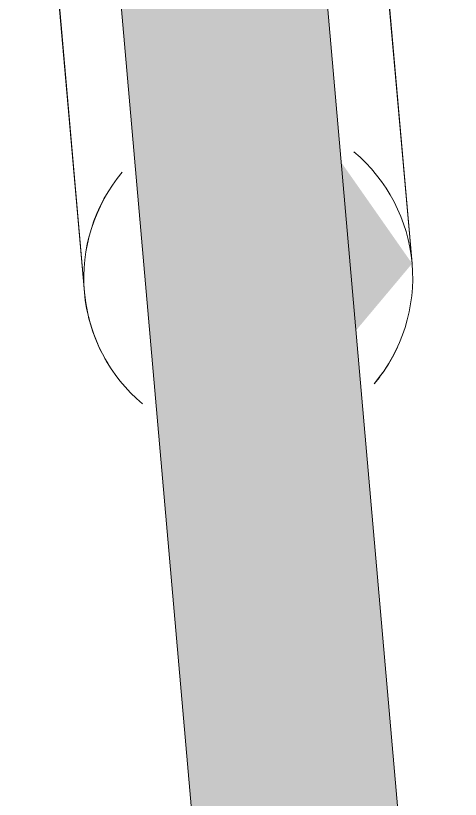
# Model space of a CAD drawing. Header units: metres. Extents: x -4613 to -4328, y -1 to 30.
# Drawn here: x -4567.69148 to -4567.68067, y 16.98402 to 17.00307 of the extents above; entities that cross this region are included whole.
import ezdxf

# ---------------------------------------------------------------- set-up
doc = ezdxf.new("R2010")
doc.units = ezdxf.units.M
doc.layers.add('Q-SPCQ', color=91, linetype='Continuous', lineweight=5)

# ---------------------------------------------------------------- blocks, each defined once
blk = doc.blocks.new('Static Line_Sayfa_Metal Deck_Pan Mount - Up to 15 _ pitch - Max 2 Users-1845519-SOUTH WEST')
at = {"layer": 'Q-SPCQ'}
for points in [[(-4567.680667841597, 16.96642438832491), (-4567.684706167719, 17.01258266711243), (-4567.689687141209, 17.01214688839868), (-4567.685648815087, 16.96598860961117)], [(-4567.683204570639, 16.99541933396788), (-4567.681841013589, 16.99704435798106), (-4567.683561741153, 16.99950181162162)]]:
    blk.add_hatch(color=256, dxfattribs=at).paths.add_polyline_path(points)
for p, q in [((-4567.681841309148, 16.99704771989112), (-4567.683513237928, 17.01597402199002)), ((-4567.681839527335, 16.99704480888952), (-4567.683496999047, 17.01597237581815)), ((-4567.691482204396, 17.01527005222793), (-4567.689810275616, 16.99634375012904)), ((-4567.691466500885, 17.01527449299456), (-4567.689809029174, 16.99634692606593)), ((-4567.684706167719, 17.01258266711246), (-4567.680667841597, 16.96642438832495)), ((-4567.685648815087, 16.96598860961121), (-4567.689687141209, 17.01214688839872))]:
    blk.add_line(p, q, dxfattribs=at)
for centre, radius, start, end in [((-4567.685825792382, 16.99669573501011), 0.003999999999336905, 5.048341555080516, 49.99999999700734), ((-4567.685825792382, 16.99669573501011), 0.004000000000900499, 139.999999998582, 185.0000000003805), ((-4567.685824278255, 16.99669586747773), 0.003999999999535963, 139.9999999990477, 185.0000000046238), ((-4567.685825792382, 16.99669573501011), 0.003999999999619175, 319.9999999992452, 4.999999999872061), ((-4567.685825792382, 16.99669573501011), 0.004000000000788638, 185.0483415415281, 229.9999999946159), ((-4567.685824278255, 16.99669586747773), 0.004000000001288513, 185.0045787697181, 214.9999999970861), ((-4567.685824278255, 16.99669586747773), 0.003999999999533523, 319.9999999998379, 334.9999999983472)]:
    blk.add_arc(centre, radius, start, end, dxfattribs=at)

msp = doc.modelspace()

# ---------------------------------------------------------------- block references
at = {"layer": 'Q-SPCQ'}
msp.add_blockref('Static Line_Sayfa_Metal Deck_Pan Mount - Up to 15 _ pitch - Max 2 Users-1845519-SOUTH WEST', (0, 0), dxfattribs=at)

doc.saveas('drawing.dxf')
